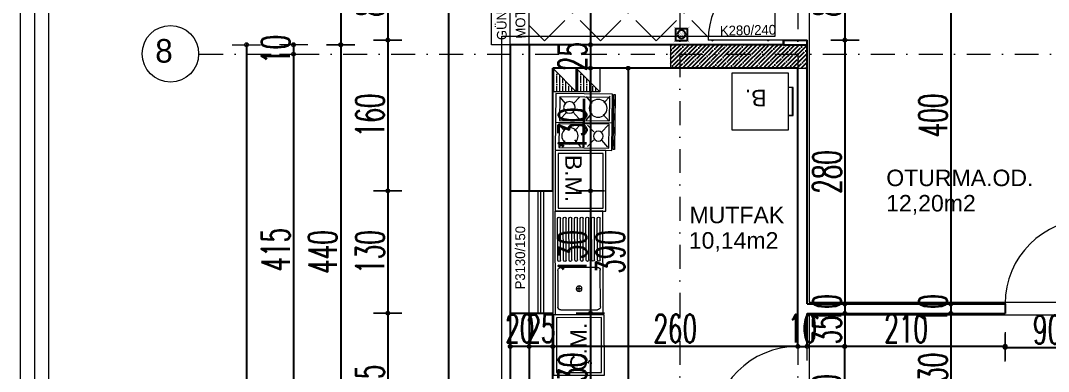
# Model space of a CAD drawing. Header units: millimetres. Extents: x -16104 to 67872, y -88009 to 12107.
# Drawn here: x 28315 to 29406, y -5982 to -5609 of the extents above; entities that cross this region are included whole.
import ezdxf

# ---------------------------------------------------------------- set-up
doc = ezdxf.new("R2010")
doc.units = ezdxf.units.MM
doc.linetypes.add('ACAD_ISO07W100', pattern=[3, 0, -3])
doc.linetypes.add('DASHDOTX2', pattern=[50.8, 25.4, -12.7, 0, -12.7])
doc.layers.get('0').update_dxf_attribs({"color": 241})
for name, color, linetype, lineweight in [('AKS', 1, 'ACAD_ISO07W100', 5), ('akslar', 144, 'Continuous', 20), ('baca', 46, 'Continuous', 5), ('balkon', 6, 'Continuous', 5), ('c05', 32, 'Continuous', 13), ('duvar', 123, 'Continuous', 25), ('emsal&kolon', 1, 'Continuous', 5), ('kapı', 3, 'Continuous', 5), ('OLCU', 54, 'Continuous', 13), ('pencere', 5, 'Continuous', 5), ('POZ', 36, 'Continuous', 18), ('SıVA', 40, 'Continuous', 9), ('tefriş', 30, 'Continuous', 5), ('ÖLÇÜ', 252, 'Continuous', 20)]:
    doc.layers.add(name, color=color, linetype=linetype, lineweight=lineweight)
doc.styles.add('DIM', font='Txttw.shx', dxfattribs={"width": 0.6})
doc.styles.add('M2', font='stylu.ttf', dxfattribs={"height": 10})
doc.dimstyles.new('50', dxfattribs={"dimscale": 0, "dimtxt": 30, "dimasz": 1, "dimexe": 0, "dimexo": 2, "dimgap": 4, "dimtad": 1, "dimdec": 0, "dimzin": 0, "dimdsep": 46, "dimtxsty": 'DIM', "dimblk1": 'DOT', "dimblk2": 'DOT', "dimsah": 1, "dimcen": 1.5, "dimdle": 3, "dimse1": 1, "dimse2": 1, "dimclrd": 256, "dimclre": 9, "dimclrt": 256, "dimadec": 0, "dimazin": 0, "dimtfac": 0.24, "dimtdec": 0, "dimtix": 1, "dimtmove": 2, "dimatfit": 3, "dimldrblk": 'DOT', "dimfxl": 0, "dimtolj": 1, "dimtzin": 15, "dimarcsym": 0})

# ---------------------------------------------------------------- blocks, each defined once
blk = doc.blocks.new('DOT')
for p, q in [((0, 15), (0, -15)), ((-2, 0), (0, 0)), ((2, 0), (0, 0))]:
    blk.add_line(p, q)
blk.add_circle((0, 0), 2)
blk = doc.blocks.new('*D7983')
at = {"layer": 'Defpoints', "color": 0, "transparency": 16777216}
for p in [(28919.9, -5484.6), (28919.9, -5634.6), (28919.9, -5634.6)]:
    blk.add_point(p, dxfattribs=at)
at = {"layer": 'OLCU', "lineweight": -2, "transparency": 16777216}
blk.add_line((28919.9, -5485.6), (28919.9, -5633.6), dxfattribs=at)
for p, rotation in [((28919.9, -5484.6), 90), ((28919.9, -5634.6), 270)]:
    blk.add_blockref('DOT', p, dxfattribs=dict(at, rotation=rotation))
at = {"layer": 'OLCU', "transparency": 16777216, "insert": (28900.9, -5559.6), "char_height": 30, "attachment_point": 5, "rotation": 90, "style": 'DIM'}
blk.add_mtext('\\A1;150', dxfattribs=at)
blk = doc.blocks.new('*D7984')
at = {"layer": 'Defpoints', "color": 0, "transparency": 16777216}
for p in [(28919.9, -5634.6), (28919.9, -5659.6), (28919.9, -5659.6)]:
    blk.add_point(p, dxfattribs=at)
at = {"layer": 'OLCU', "lineweight": -2, "transparency": 16777216}
for p, q in [((28919.9, -5633.6), (28919.9, -5632.6)), ((28919.9, -5634.6), (28919.9, -5659.6)), ((28919.9, -5660.6), (28919.9, -5661.6))]:
    blk.add_line(p, q, dxfattribs=at)
for p, rotation in [((28919.9, -5634.6), 270), ((28919.9, -5659.6), 90)]:
    blk.add_blockref('DOT', p, dxfattribs=dict(at, rotation=rotation))
at = {"layer": 'OLCU', "transparency": 16777216, "insert": (28900.9, -5647.1), "char_height": 30, "attachment_point": 5, "rotation": 90, "style": 'DIM'}
blk.add_mtext('\\A1;25', dxfattribs=at)
blk = doc.blocks.new('*D7985')
at = {"layer": 'Defpoints', "color": 0, "transparency": 16777216}
for p in [(28879.9, -5659.6), (28879.9, -5789.7), (28919.9, -5789.7)]:
    blk.add_point(p, dxfattribs=at)
at = {"layer": 'OLCU', "lineweight": -2, "transparency": 16777216}
blk.add_line((28919.9, -5660.6), (28919.9, -5788.7), dxfattribs=at)
for p, rotation in [((28919.9, -5659.6), 90), ((28919.9, -5789.7), 270)]:
    blk.add_blockref('DOT', p, dxfattribs=dict(at, rotation=rotation))
at = {"layer": 'OLCU', "transparency": 16777216, "insert": (28900.9, -5724.6), "char_height": 30, "attachment_point": 5, "rotation": 90, "style": 'DIM'}
blk.add_mtext('\\A1;130', dxfattribs=at)
blk = doc.blocks.new('*D7986')
at = {"layer": 'Defpoints', "color": 0, "transparency": 16777216}
for p in [(28879.9, -5789.7), (28879.9, -5919.7), (28919.9, -5919.7)]:
    blk.add_point(p, dxfattribs=at)
at = {"layer": 'OLCU', "lineweight": -2, "transparency": 16777216}
blk.add_line((28919.9, -5790.7), (28919.9, -5918.7), dxfattribs=at)
for p, rotation in [((28919.9, -5789.7), 90), ((28919.9, -5919.7), 270)]:
    blk.add_blockref('DOT', p, dxfattribs=dict(at, rotation=rotation))
at = {"layer": 'OLCU', "transparency": 16777216, "insert": (28900.9, -5854.7), "char_height": 30, "attachment_point": 5, "rotation": 90, "style": 'DIM'}
blk.add_mtext('\\A1;130', dxfattribs=at)
blk = doc.blocks.new('*D7672')
at = {"layer": 'Defpoints', "color": 0, "transparency": 16777216}
for p in [(28879.9, -5919.7), (28879.9, -6049.9), (28919.9, -6049.9)]:
    blk.add_point(p, dxfattribs=at)
at = {"layer": 'OLCU', "lineweight": -2, "transparency": 16777216}
blk.add_line((28919.9, -5920.7), (28919.9, -6048.9), dxfattribs=at)
for p, rotation in [((28919.9, -5919.7), 90), ((28919.9, -6049.9), 270)]:
    blk.add_blockref('DOT', p, dxfattribs=dict(at, rotation=rotation))
at = {"layer": 'OLCU', "transparency": 16777216, "insert": (28900.9, -5984.8), "char_height": 30, "attachment_point": 5, "rotation": 90, "style": 'DIM'}
blk.add_mtext('\\A1;130', dxfattribs=at)
blk = doc.blocks.new('*D7675')
at = {"layer": 'Defpoints', "color": 0, "transparency": 16777216}
for p in [(28929.9, -5659.6), (28934.9, -6049.9), (28959.9, -6049.9)]:
    blk.add_point(p, dxfattribs=at)
at = {"layer": 'OLCU', "lineweight": -2, "transparency": 16777216}
blk.add_line((28959.9, -5660.6), (28959.9, -6048.9), dxfattribs=at)
for p, rotation in [((28959.9, -5659.6), 90), ((28959.9, -6049.9), 270)]:
    blk.add_blockref('DOT', p, dxfattribs=dict(at, rotation=rotation))
at = {"layer": 'OLCU', "transparency": 16777216, "insert": (28940.9, -5854.7), "char_height": 30, "attachment_point": 5, "rotation": 90, "style": 'DIM'}
blk.add_mtext('\\A1;390', dxfattribs=at)
blk = doc.blocks.new('*D7682')
at = {"layer": 'Defpoints', "color": 0, "transparency": 16777216}
for p in [(29133.2, -5549.6), (29133.2, -5629.6), (29189.9, -5629.6)]:
    blk.add_point(p, dxfattribs=at)
at = {"layer": 'OLCU', "lineweight": -2, "transparency": 16777216}
blk.add_line((29189.9, -5550.6), (29189.9, -5628.6), dxfattribs=at)
for p, rotation in [((29189.9, -5549.6), 90), ((29189.9, -5629.6), 270)]:
    blk.add_blockref('DOT', p, dxfattribs=dict(at, rotation=rotation))
at = {"layer": 'OLCU', "transparency": 16777216, "insert": (29170.9, -5589.6), "char_height": 30, "attachment_point": 5, "rotation": 90, "style": 'DIM'}
blk.add_mtext('\\A1;80', dxfattribs=at)
blk = doc.blocks.new('*D7992')
at = {"layer": 'Defpoints', "color": 0, "transparency": 16777216}
for p in [(29149.9, -5629.6), (29149.9, -5909.9), (29189.9, -5909.9)]:
    blk.add_point(p, dxfattribs=at)
at = {"layer": 'OLCU', "lineweight": -2, "transparency": 16777216}
blk.add_line((29189.9, -5630.6), (29189.9, -5908.9), dxfattribs=at)
for p, rotation in [((29189.9, -5629.6), 90), ((29189.9, -5909.9), 270)]:
    blk.add_blockref('DOT', p, dxfattribs=dict(at, rotation=rotation))
at = {"layer": 'OLCU', "transparency": 16777216, "insert": (29170.9, -5769.7), "char_height": 30, "attachment_point": 5, "rotation": 90, "style": 'DIM'}
blk.add_mtext('\\A1;280', dxfattribs=at)
blk = doc.blocks.new('*D7683')
at = {"layer": 'Defpoints', "color": 0, "transparency": 16777216}
for p in [(29189.9, -5909.9), (29189.9, -5919.9), (29189.9, -5919.9)]:
    blk.add_point(p, dxfattribs=at)
at = {"layer": 'OLCU', "lineweight": -2, "transparency": 16777216}
for p, q in [((29189.9, -5908.9), (29189.9, -5907.9)), ((29189.9, -5909.9), (29189.9, -5919.9)), ((29189.9, -5920.9), (29189.9, -5921.9))]:
    blk.add_line(p, q, dxfattribs=at)
for p, rotation in [((29189.9, -5909.9), 270), ((29189.9, -5919.9), 90)]:
    blk.add_blockref('DOT', p, dxfattribs=dict(at, rotation=rotation))
at = {"layer": 'OLCU', "transparency": 16777216, "insert": (29170.9, -5914.9), "char_height": 30, "attachment_point": 5, "rotation": 90, "style": 'DIM'}
blk.add_mtext('\\A1;10', dxfattribs=at)
blk = doc.blocks.new('*D7993')
at = {"layer": 'Defpoints', "color": 0, "transparency": 16777216}
for p in [(29149.9, -5919.9), (29149.9, -5954.9), (29189.9, -5954.9)]:
    blk.add_point(p, dxfattribs=at)
at = {"layer": 'OLCU', "lineweight": -2, "transparency": 16777216}
for p, q in [((29189.9, -5918.9), (29189.9, -5917.9)), ((29189.9, -5919.9), (29189.9, -5954.9)), ((29189.9, -5955.9), (29189.9, -5956.9))]:
    blk.add_line(p, q, dxfattribs=at)
for p, rotation in [((29189.9, -5919.9), 270), ((29189.9, -5954.9), 90)]:
    blk.add_blockref('DOT', p, dxfattribs=dict(at, rotation=rotation))
at = {"layer": 'OLCU', "transparency": 16777216, "insert": (29170.9, -5937.4), "char_height": 30, "attachment_point": 5, "rotation": 90, "style": 'DIM'}
blk.add_mtext('\\A1;35', dxfattribs=at)
blk = doc.blocks.new('*D7684')
at = {"layer": 'Defpoints', "color": 0, "transparency": 16777216}
for p in [(29149.9, -5954.9), (29149.9, -6044.9), (29189.6, -6044.9)]:
    blk.add_point(p, dxfattribs=at)
at = {"layer": 'OLCU', "lineweight": -2, "transparency": 16777216}
blk.add_line((29189.6, -5955.9), (29189.6, -6043.9), dxfattribs=at)
for p, rotation in [((29189.6, -5954.9), 90), ((29189.6, -6044.9), 270)]:
    blk.add_blockref('DOT', p, dxfattribs=dict(at, rotation=rotation))
at = {"layer": 'OLCU', "transparency": 16777216, "insert": (29170.6, -5999.9), "char_height": 30, "attachment_point": 5, "rotation": 90, "style": 'DIM'}
blk.add_mtext('\\A1;90', dxfattribs=at)
blk = doc.blocks.new('*D7994')
at = {"layer": 'Defpoints', "color": 0, "transparency": 16777216}
for p in [(29302.4, -5509.6), (29302.4, -5909.9), (29302.4, -5909.9)]:
    blk.add_point(p, dxfattribs=at)
at = {"layer": 'OLCU', "lineweight": -2, "transparency": 16777216}
blk.add_line((29302.4, -5510.6), (29302.4, -5908.9), dxfattribs=at)
for p, rotation in [((29302.4, -5509.6), 90), ((29302.4, -5909.9), 270)]:
    blk.add_blockref('DOT', p, dxfattribs=dict(at, rotation=rotation))
at = {"layer": 'OLCU', "transparency": 16777216, "insert": (29283.4, -5709.7), "char_height": 30, "attachment_point": 5, "rotation": 90, "style": 'DIM'}
blk.add_mtext('\\A1;400', dxfattribs=at)
blk = doc.blocks.new('*D7689')
at = {"layer": 'Defpoints', "color": 0, "transparency": 16777216}
for p in [(29302.4, -5909.9), (29302.4, -5919.9), (29302.4, -5919.9)]:
    blk.add_point(p, dxfattribs=at)
at = {"layer": 'OLCU', "lineweight": -2, "transparency": 16777216}
for p, q in [((29302.4, -5908.9), (29302.4, -5907.9)), ((29302.4, -5909.9), (29302.4, -5919.9)), ((29302.4, -5920.9), (29302.4, -5921.9))]:
    blk.add_line(p, q, dxfattribs=at)
for p, rotation in [((29302.4, -5909.9), 270), ((29302.4, -5919.9), 90)]:
    blk.add_blockref('DOT', p, dxfattribs=dict(at, rotation=rotation))
at = {"layer": 'OLCU', "transparency": 16777216, "insert": (29283.4, -5914.9), "char_height": 30, "attachment_point": 5, "rotation": 90, "style": 'DIM'}
blk.add_mtext('\\A1;10', dxfattribs=at)
blk = doc.blocks.new('*D7690')
at = {"layer": 'Defpoints', "color": 0, "transparency": 16777216}
for p in [(29302.4, -5919.9), (29302.4, -6049.9), (29302.4, -6049.9)]:
    blk.add_point(p, dxfattribs=at)
at = {"layer": 'OLCU', "lineweight": -2, "transparency": 16777216}
blk.add_line((29302.4, -5920.9), (29302.4, -6048.9), dxfattribs=at)
for p, rotation in [((29302.4, -5919.9), 90), ((29302.4, -6049.9), 270)]:
    blk.add_blockref('DOT', p, dxfattribs=dict(at, rotation=rotation))
at = {"layer": 'OLCU', "transparency": 16777216, "insert": (29283.4, -5984.9), "char_height": 30, "attachment_point": 5, "rotation": 90, "style": 'DIM'}
blk.add_mtext('\\A1;130', dxfattribs=at)
blk = doc.blocks.new('*D7728')
at = {"layer": 'Defpoints', "color": 0, "transparency": 16777216}
for p in [(29139.9, -5954.9), (29149.9, -5954.9), (29149.9, -5954.9)]:
    blk.add_point(p, dxfattribs=at)
at = {"layer": 'OLCU', "lineweight": -2, "transparency": 16777216}
for p, q in [((29138.9, -5954.9), (29137.9, -5954.9)), ((29139.9, -5954.9), (29149.9, -5954.9)), ((29150.9, -5954.9), (29151.9, -5954.9))]:
    blk.add_line(p, q, dxfattribs=at)
blk.add_blockref('DOT', (29139.9, -5954.9), dxfattribs=at)
at = {"layer": 'OLCU', "lineweight": -2, "transparency": 16777216, "rotation": 180}
blk.add_blockref('DOT', (29149.9, -5954.9), dxfattribs=at)
at = {"layer": 'OLCU', "transparency": 16777216, "insert": (29144.9, -5935.9), "char_height": 30, "attachment_point": 5, "style": 'DIM'}
blk.add_mtext('\\A1;10', dxfattribs=at)
blk = doc.blocks.new('*D7729')
at = {"layer": 'Defpoints', "color": 0, "transparency": 16777216}
for p in [(28879.9, -5954.9), (28879.9, -5954.9), (29139.9, -5954.9)]:
    blk.add_point(p, dxfattribs=at)
at = {"layer": 'OLCU', "lineweight": -2, "transparency": 16777216}
blk.add_line((29138.9, -5954.9), (28880.9, -5954.9), dxfattribs=at)
at = {"layer": 'OLCU', "lineweight": -2, "transparency": 16777216, "rotation": 180}
blk.add_blockref('DOT', (28879.9, -5954.9), dxfattribs=at)
at = {"layer": 'OLCU', "lineweight": -2, "transparency": 16777216}
blk.add_blockref('DOT', (29139.9, -5954.9), dxfattribs=at)
at = {"layer": 'OLCU', "transparency": 16777216, "insert": (29009.9, -5935.9), "char_height": 30, "attachment_point": 5, "style": 'DIM'}
blk.add_mtext('\\A1;260', dxfattribs=at)
blk = doc.blocks.new('*D7730')
at = {"layer": 'Defpoints', "color": 0, "transparency": 16777216}
for p in [(28854.9, -5954.9), (28854.9, -5954.9), (28879.9, -5954.9)]:
    blk.add_point(p, dxfattribs=at)
at = {"layer": 'OLCU', "lineweight": -2, "transparency": 16777216}
for p, q in [((28853.9, -5954.9), (28852.9, -5954.9)), ((28879.9, -5954.9), (28854.9, -5954.9)), ((28880.9, -5954.9), (28881.9, -5954.9))]:
    blk.add_line(p, q, dxfattribs=at)
blk.add_blockref('DOT', (28854.9, -5954.9), dxfattribs=at)
at = {"layer": 'OLCU', "lineweight": -2, "transparency": 16777216, "rotation": 180}
blk.add_blockref('DOT', (28879.9, -5954.9), dxfattribs=at)
at = {"layer": 'OLCU', "transparency": 16777216, "insert": (28867.4, -5935.9), "char_height": 30, "attachment_point": 5, "style": 'DIM'}
blk.add_mtext('\\A1;25', dxfattribs=at)
blk = doc.blocks.new('*D7731')
at = {"layer": 'Defpoints', "color": 0, "transparency": 16777216}
for p in [(28834.9, -5954.9), (28834.9, -5954.9), (28854.9, -5954.9)]:
    blk.add_point(p, dxfattribs=at)
at = {"layer": 'OLCU', "lineweight": -2, "transparency": 16777216}
for p, q in [((28833.9, -5954.9), (28832.9, -5954.9)), ((28854.9, -5954.9), (28834.9, -5954.9)), ((28855.9, -5954.9), (28856.9, -5954.9))]:
    blk.add_line(p, q, dxfattribs=at)
blk.add_blockref('DOT', (28834.9, -5954.9), dxfattribs=at)
at = {"layer": 'OLCU', "lineweight": -2, "transparency": 16777216, "rotation": 180}
blk.add_blockref('DOT', (28854.9, -5954.9), dxfattribs=at)
at = {"layer": 'OLCU', "transparency": 16777216, "insert": (28844.9, -5935.9), "char_height": 30, "attachment_point": 5, "style": 'DIM'}
blk.add_mtext('\\A1;20', dxfattribs=at)
blk = doc.blocks.new('*D8027')
at = {"layer": 'Defpoints', "color": 0, "transparency": 16777216}
for p in [(29149.9, -5919.9), (29359.9, -5919.9), (29359.9, -5954.8)]:
    blk.add_point(p, dxfattribs=at)
at = {"layer": 'OLCU', "lineweight": -2, "transparency": 16777216}
blk.add_line((29150.9, -5954.8), (29358.9, -5954.8), dxfattribs=at)
at = {"layer": 'OLCU', "lineweight": -2, "transparency": 16777216, "rotation": 180}
blk.add_blockref('DOT', (29149.9, -5954.8), dxfattribs=at)
at = {"layer": 'OLCU', "lineweight": -2, "transparency": 16777216}
blk.add_blockref('DOT', (29359.9, -5954.8), dxfattribs=at)
at = {"layer": 'OLCU', "transparency": 16777216, "insert": (29254.9, -5935.8), "char_height": 30, "attachment_point": 5, "style": 'DIM'}
blk.add_mtext('\\A1;210', dxfattribs=at)
blk = doc.blocks.new('*D8028')
at = {"layer": 'Defpoints', "color": 0, "transparency": 16777216}
for p in [(29359.9, -5919.9), (29449.9, -5919.9), (29449.9, -5956.1)]:
    blk.add_point(p, dxfattribs=at)
at = {"layer": 'OLCU', "lineweight": -2, "transparency": 16777216}
blk.add_line((29360.9, -5956.1), (29448.9, -5956.1), dxfattribs=at)
at = {"layer": 'OLCU', "lineweight": -2, "transparency": 16777216, "rotation": 180}
blk.add_blockref('DOT', (29359.9, -5956.1), dxfattribs=at)
at = {"layer": 'OLCU', "lineweight": -2, "transparency": 16777216}
blk.add_blockref('DOT', (29449.9, -5956.1), dxfattribs=at)
at = {"layer": 'OLCU', "transparency": 16777216, "insert": (29404.9, -5937.1), "char_height": 30, "attachment_point": 5, "style": 'DIM'}
blk.add_mtext('\\A1;90', dxfattribs=at)
blk = doc.blocks.new('*D7825')
at = {"layer": 'Defpoints', "color": 0, "transparency": 16777216}
for p in [(29004.9, -5269.6), (29014.9, -6281.8), (29014.9, -6316.8)]:
    blk.add_point(p, dxfattribs=at)
at = {"layer": 'OLCU', "lineweight": -2, "transparency": 16777216}
for p, q in [((29003.9, -6281.8), (29002.9, -6281.8)), ((29004.9, -6281.8), (29014.9, -6281.8)), ((29015.9, -6281.8), (29016.9, -6281.8))]:
    blk.add_line(p, q, dxfattribs=at)
blk.add_blockref('DOT', (29004.9, -6281.8), dxfattribs=at)
at = {"layer": 'OLCU', "lineweight": -2, "transparency": 16777216, "rotation": 180}
blk.add_blockref('DOT', (29014.9, -6281.8), dxfattribs=at)
at = {"layer": 'OLCU', "transparency": 16777216, "insert": (29009.9, -6262.8), "char_height": 30, "attachment_point": 5, "style": 'DIM'}
blk.add_mtext('\\A1;10', dxfattribs=at)
blk = doc.blocks.new('*D7827')
at = {"layer": 'Defpoints', "color": 0, "transparency": 16777216}
for p in [(29139.9, -5234.6), (29644.9, -5234.6), (29644.9, -6281.8)]:
    blk.add_point(p, dxfattribs=at)
at = {"layer": 'OLCU', "lineweight": -2, "transparency": 16777216}
blk.add_line((29140.9, -5234.6), (29643.9, -5234.6), dxfattribs=at)
at = {"layer": 'OLCU', "lineweight": -2, "transparency": 16777216, "rotation": 180}
blk.add_blockref('DOT', (29139.9, -5234.6), dxfattribs=at)
at = {"layer": 'OLCU', "lineweight": -2, "transparency": 16777216}
blk.add_blockref('DOT', (29644.9, -5234.6), dxfattribs=at)
at = {"layer": 'OLCU', "transparency": 16777216, "insert": (29392.4, -5215.6), "char_height": 30, "attachment_point": 5, "style": 'DIM'}
blk.add_mtext('\\A1;505', dxfattribs=at)
blk = doc.blocks.new('*D7835')
at = {"layer": 'Defpoints', "color": 0, "transparency": 16777216}
for p in [(28754.9, -5789.7), (28704.9, -5919.7), (28754.9, -5919.7)]:
    blk.add_point(p, dxfattribs=at)
at = {"layer": 'OLCU', "lineweight": -2, "transparency": 16777216}
blk.add_line((28704.9, -5790.7), (28704.9, -5918.7), dxfattribs=at)
for p, rotation in [((28704.9, -5789.7), 90), ((28704.9, -5919.7), 270)]:
    blk.add_blockref('DOT', p, dxfattribs=dict(at, rotation=rotation))
at = {"layer": 'OLCU', "transparency": 16777216, "insert": (28685.9, -5854.7), "char_height": 30, "attachment_point": 5, "rotation": 90, "style": 'DIM'}
blk.add_mtext('\\A1;130', dxfattribs=at)
blk = doc.blocks.new('*D7836')
at = {"layer": 'Defpoints', "color": 0, "transparency": 16777216}
for p in [(28754.9, -5919.7), (28704.9, -6074.9), (28754.9, -6074.9)]:
    blk.add_point(p, dxfattribs=at)
at = {"layer": 'OLCU', "lineweight": -2, "transparency": 16777216}
blk.add_line((28704.9, -5920.7), (28704.9, -6073.9), dxfattribs=at)
for p, rotation in [((28704.9, -5919.7), 90), ((28704.9, -6074.9), 270)]:
    blk.add_blockref('DOT', p, dxfattribs=dict(at, rotation=rotation))
at = {"layer": 'OLCU', "transparency": 16777216, "insert": (28685.9, -5997.3), "char_height": 30, "attachment_point": 5, "rotation": 90, "style": 'DIM'}
blk.add_mtext('\\A1;155', dxfattribs=at)
blk = doc.blocks.new('*D7845')
at = {"layer": 'Defpoints', "color": 0, "transparency": 16777216}
for p in [(28589.9, -5634.6), (28554.9, -7444.1), (28589.9, -7444.1)]:
    blk.add_point(p, dxfattribs=at)
at = {"layer": 'OLCU', "lineweight": -2, "transparency": 16777216}
blk.add_line((28554.9, -5635.6), (28554.9, -7443.1), dxfattribs=at)
for p, rotation in [((28554.9, -5634.6), 90), ((28554.9, -7444.1), 270)]:
    blk.add_blockref('DOT', p, dxfattribs=dict(at, rotation=rotation))
at = {"layer": 'OLCU', "transparency": 16777216, "insert": (28535.9, -6539.3), "char_height": 30, "attachment_point": 5, "rotation": 90, "style": 'DIM'}
blk.add_mtext('\\A1;1810', dxfattribs=at)
blk = doc.blocks.new('*D7871')
at = {"layer": 'Defpoints', "color": 0, "transparency": 16777216}
for p in [(28754.9, -5549.6), (28704.9, -5629.6), (28754.9, -5629.6)]:
    blk.add_point(p, dxfattribs=at)
at = {"layer": 'OLCU', "lineweight": -2, "transparency": 16777216}
blk.add_line((28704.9, -5550.6), (28704.9, -5628.6), dxfattribs=at)
for p, rotation in [((28704.9, -5549.6), 90), ((28704.9, -5629.6), 270)]:
    blk.add_blockref('DOT', p, dxfattribs=dict(at, rotation=rotation))
at = {"layer": 'OLCU', "transparency": 16777216, "insert": (28685.9, -5589.6), "char_height": 30, "attachment_point": 5, "rotation": 90, "style": 'DIM'}
blk.add_mtext('\\A1;80', dxfattribs=at)
blk = doc.blocks.new('*D7872')
at = {"layer": 'Defpoints', "color": 0, "transparency": 16777216}
for p in [(28754.9, -5629.6), (28704.9, -5789.7), (28754.9, -5789.7)]:
    blk.add_point(p, dxfattribs=at)
at = {"layer": 'OLCU', "lineweight": -2, "transparency": 16777216}
blk.add_line((28704.9, -5630.6), (28704.9, -5788.7), dxfattribs=at)
for p, rotation in [((28704.9, -5629.6), 90), ((28704.9, -5789.7), 270)]:
    blk.add_blockref('DOT', p, dxfattribs=dict(at, rotation=rotation))
at = {"layer": 'OLCU', "transparency": 16777216, "insert": (28685.9, -5709.6), "char_height": 30, "attachment_point": 5, "rotation": 90, "style": 'DIM'}
blk.add_mtext('\\A1;160', dxfattribs=at)
blk = doc.blocks.new('*D7879')
at = {"layer": 'Defpoints', "color": 0, "transparency": 16777216}
for p in [(28754.9, -5634.6), (28654.9, -6074.9), (28754.9, -6074.9)]:
    blk.add_point(p, dxfattribs=at)
at = {"layer": 'OLCU', "lineweight": -2, "transparency": 16777216}
blk.add_line((28654.9, -5635.6), (28654.9, -6073.9), dxfattribs=at)
for p, rotation in [((28654.9, -5634.6), 90), ((28654.9, -6074.9), 270)]:
    blk.add_blockref('DOT', p, dxfattribs=dict(at, rotation=rotation))
at = {"layer": 'OLCU', "transparency": 16777216, "insert": (28635.9, -5854.7), "char_height": 30, "attachment_point": 5, "rotation": 90, "style": 'DIM'}
blk.add_mtext('\\A1;440', dxfattribs=at)
blk = doc.blocks.new('*D7880')
at = {"layer": 'Defpoints', "color": 0, "transparency": 16777216}
for p in [(28754.9, -5484.6), (28654.9, -5634.6), (28754.9, -5634.6)]:
    blk.add_point(p, dxfattribs=at)
at = {"layer": 'OLCU', "lineweight": -2, "transparency": 16777216}
blk.add_line((28654.9, -5485.6), (28654.9, -5633.6), dxfattribs=at)
for p, rotation in [((28654.9, -5484.6), 90), ((28654.9, -5634.6), 270)]:
    blk.add_blockref('DOT', p, dxfattribs=dict(at, rotation=rotation))
at = {"layer": 'OLCU', "transparency": 16777216, "insert": (28635.9, -5559.6), "char_height": 30, "attachment_point": 5, "rotation": 90, "style": 'DIM'}
blk.add_mtext('\\A1;150', dxfattribs=at)
blk = doc.blocks.new('ocak')
at = {"layer": 'tefriş', "linetype": 'Continuous'}
for p, q in [((16296.7, -4660.2), (16356.7, -4660.2)), ((16296.7, -4720.2), (16296.7, -4660.2)), ((16300.3, -4664.4), (16325.2, -4664.4)), ((16300.3, -4717.4), (16300.3, -4664.4)), ((16307.5, -4670.9), (16300.3, -4664.4)), ((16316.6, -4671.6), (16323.8, -4665.1)), ((16325.2, -4664.4), (16325.2, -4717.4)), ((16327.1, -4660.2), (16327.1, -4720.2)), ((16336, -4669.4), (16328.8, -4663)), ((16328.8, -4664), (16354.1, -4664)), ((16328.8, -4717), (16328.8, -4664)), ((16346.9, -4670.5), (16354.1, -4664)), ((16354.1, -4664), (16354.1, -4717)), ((16356.7, -4660.2), (16356.7, -4720.2)), ((16323, -4685), (16315.8, -4678.5)), ((16300, -4685.7), (16307.2, -4679.2)), ((16302.1, -4689.3), (16353.4, -4689.3)), ((16328.8, -4687.1), (16336, -4680.6)), ((16353, -4687.5), (16345.8, -4681)), ((16306.8, -4699), (16299.6, -4692.6)), ((16302.1, -4690.7), (16353.4, -4690.7)), ((16317.3, -4698.7), (16324.5, -4692.2)), ((16337.1, -4700.9), (16329.9, -4694.3)), ((16345.4, -4700.9), (16352.7, -4694.3)), ((16298.9, -4717.8), (16306.1, -4711.3)), ((16325.6, -4717.1), (16318.4, -4710.6)), ((16329.6, -4716), (16336.8, -4709.5)), ((16353, -4716), (16345.8, -4709.5)), ((16356.7, -4720.2), (16296.7, -4720.2)), ((16297, -4721.7), (16297, -4723.2)), ((16355.5, -4721.7), (16297, -4721.7)), ((16325.2, -4717.4), (16300.3, -4717.4)), ((16308.9, -4720.3), (16302.8, -4720.3)), ((16302.8, -4720.3), (16302.8, -4722.5)), ((16302.8, -4722.5), (16308.9, -4722.5)), ((16308.9, -4722.5), (16308.9, -4720.3)), ((16317.6, -4720.3), (16317.6, -4722.5)), ((16323.8, -4720.3), (16317.6, -4720.3)), ((16317.6, -4722.5), (16323.8, -4722.5)), ((16323.8, -4722.5), (16323.8, -4720.3)), ((16354.1, -4717), (16328.8, -4717)), ((16338.2, -4720.6), (16332.1, -4720.6)), ((16332.1, -4720.6), (16332.1, -4722.8)), ((16338.2, -4722.8), (16338.2, -4720.6)), ((16345.4, -4720.3), (16345.4, -4722.5)), ((16351.5, -4720.3), (16345.4, -4720.3)), ((16345.4, -4722.5), (16351.5, -4722.5)), ((16351.5, -4722.5), (16351.5, -4720.3)), ((16355.5, -4723.2), (16355.5, -4721.7)), ((16297, -4723.2), (16355.5, -4723.2)), ((16332.1, -4722.8), (16338.2, -4722.8))]:
    blk.add_line(p, q, dxfattribs=at).dxf.unprotected_set("ltscale", 0)
for centre, radius in [((16341.6, -4675.7), 8.68), ((16311.3, -4674.8), 6.15), ((16311.9, -4705.3), 9.47), ((16341.5, -4705.7), 5.22)]:
    blk.add_circle(centre, radius, dxfattribs=at).dxf.unprotected_set("ltscale", 0)
blk = doc.blocks.new('öu')
at = {"layer": 'tefriş'}
for points in [[(2091, -468.9), (2091, -404.7), (2037.2, -404.7), (2037.2, -468.9)], [(2088, -465.9), (2088, -407.7), (2040.2, -407.7), (2040.2, -465.9)]]:
    blk.add_lwpolyline(points, close=True, dxfattribs=at)
at = {"layer": 'tefriş', "insert": (2047.9, -459.4), "char_height": 17.5, "width": 1076.841, "attachment_point": 9, "rotation": 270}
blk.add_mtext('{\\fArial|b0|i0|c162|p34;B.M.}', dxfattribs=at)
blk = doc.blocks.new('nb')
at = {"layer": 'tefriş'}
for points in [[(2093.6, -356.3), (2093.6, -292.1), (2039.8, -292.1), (2039.8, -356.3)], [(2090.6, -353.3), (2090.6, -295.1), (2042.8, -295.1), (2042.8, -353.3)]]:
    blk.add_lwpolyline(points, close=True, dxfattribs=at)
at = {"layer": 'tefriş', "insert": (2053, -348), "char_height": 17.5, "width": 1076.841, "attachment_point": 9, "rotation": 270}
blk.add_mtext('{\\fArial|b0|i0|c162|p34;Ç.M.}', dxfattribs=at)
blk = doc.blocks.new('new block')
at = {"layer": 'tefriş'}
for p, q in [((1269.9, 5670.3), (1379.9, 5670.3)), ((1269.9, 5619.3), (1269.9, 5670.3)), ((1274.9, 5625.3), (1274.9, 5664.3)), ((1277.9, 5667.3), (1316.9, 5667.3)), ((1319.9, 5664.3), (1319.9, 5625.3)), ((1327.9, 5667.3), (1371.9, 5667.3)), ((1327.9, 5664.3), (1371.9, 5664.3)), ((1327.9, 5661.3), (1371.9, 5661.3)), ((1379.9, 5670.3), (1379.9, 5619.3)), ((1327.9, 5658.3), (1371.9, 5658.3)), ((1327.9, 5655.3), (1371.9, 5655.3)), ((1327.9, 5652.3), (1371.9, 5652.3)), ((1294.4, 5644.8), (1300.4, 5644.8)), ((1297.4, 5647.8), (1297.4, 5641.8)), ((1327.9, 5649.3), (1371.9, 5649.3)), ((1327.9, 5646.3), (1371.9, 5646.3)), ((1327.9, 5643.3), (1371.9, 5643.3)), ((1327.9, 5640.3), (1371.9, 5640.3)), ((1327.9, 5637.3), (1371.9, 5637.3)), ((1327.9, 5634.3), (1371.9, 5634.3)), ((1327.9, 5631.3), (1371.9, 5631.3)), ((1327.9, 5628.3), (1371.9, 5628.3)), ((1379.9, 5619.3), (1269.9, 5619.3)), ((1316.9, 5622.3), (1277.9, 5622.3)), ((1327.9, 5625.3), (1371.9, 5625.3)), ((1327.9, 5622.3), (1371.9, 5622.3))]:
    blk.add_line(p, q, dxfattribs=at)
blk.add_circle((1297.4, 5644.8), 3, dxfattribs=at)
for centre, radius, start, end in [((1277.9, 5664.3), 3, 90, 180), ((1316.9, 5664.3), 3, 0, 90), ((1327.9, 5665.8), 1.5, 90, 270), ((1327.9, 5659.8), 1.5, 90, 270), ((1371.9, 5665.8), 1.5, 270, 90), ((1371.9, 5659.8), 1.5, 270, 90), ((1327.9, 5653.8), 1.5, 90, 270), ((1371.9, 5653.8), 1.5, 270, 90), ((1327.9, 5647.8), 1.5, 90, 270), ((1327.9, 5641.8), 1.5, 90, 270), ((1371.9, 5647.8), 1.5, 270, 90), ((1371.9, 5641.8), 1.5, 270, 90), ((1327.9, 5635.8), 1.5, 90, 270), ((1327.9, 5629.8), 1.5, 90, 270), ((1371.9, 5635.8), 1.5, 270, 90), ((1371.9, 5629.8), 1.5, 270, 90), ((1277.9, 5625.3), 3, 180, 270), ((1316.9, 5625.3), 3, 270, 0), ((1327.9, 5623.8), 1.5, 90, 270), ((1371.9, 5623.8), 1.5, 270, 90)]:
    blk.add_arc(centre, radius, start, end, dxfattribs=at)
blk = doc.blocks.new('*D7912')
at = {"layer": 'Defpoints', "color": 0, "transparency": 16777216}
for p in [(28654.9, -5634.6), (28604.9, -5644.6), (28654.9, -5644.6)]:
    blk.add_point(p, dxfattribs=at)
at = {"layer": 'OLCU', "lineweight": -2, "transparency": 16777216}
for p, q in [((28604.9, -5633.6), (28604.9, -5632.6)), ((28604.9, -5634.6), (28604.9, -5644.6)), ((28604.9, -5645.6), (28604.9, -5646.6))]:
    blk.add_line(p, q, dxfattribs=at)
for p, rotation in [((28604.9, -5634.6), 270), ((28604.9, -5644.6), 90)]:
    blk.add_blockref('DOT', p, dxfattribs=dict(at, rotation=rotation))
at = {"layer": 'OLCU', "transparency": 16777216, "insert": (28585.9, -5639.6), "char_height": 30, "attachment_point": 5, "rotation": 90, "style": 'DIM'}
blk.add_mtext('\\A1;10', dxfattribs=at)
blk = doc.blocks.new('*D7913')
at = {"layer": 'Defpoints', "color": 0, "transparency": 16777216}
for p in [(28604.9, -5644.6), (28604.9, -6059.9), (28604.9, -6059.9)]:
    blk.add_point(p, dxfattribs=at)
at = {"layer": 'OLCU', "lineweight": -2, "transparency": 16777216}
blk.add_line((28604.9, -5645.6), (28604.9, -6058.9), dxfattribs=at)
for p, rotation in [((28604.9, -5644.6), 90), ((28604.9, -6059.9), 270)]:
    blk.add_blockref('DOT', p, dxfattribs=dict(at, rotation=rotation))
at = {"layer": 'OLCU', "transparency": 16777216, "insert": (28585.9, -5852.2), "char_height": 30, "attachment_point": 5, "rotation": 90, "style": 'DIM'}
blk.add_mtext('\\A1;415', dxfattribs=at)
blk = doc.blocks.new('*D7924')
at = {"layer": 'Defpoints', "color": 0, "transparency": 16777216}
for p in [(28769.6, -5484.6), (28769.6, -5484.6), (28769.6, -7594.1)]:
    blk.add_point(p, dxfattribs=at)
at = {"layer": 'OLCU', "lineweight": -2, "transparency": 16777216}
blk.add_line((28769.6, -7593.1), (28769.6, -5485.6), dxfattribs=at)
for p, rotation in [((28769.6, -5484.6), 90), ((28769.6, -7594.1), 270)]:
    blk.add_blockref('DOT', p, dxfattribs=dict(at, rotation=rotation))
at = {"layer": 'OLCU', "transparency": 16777216, "insert": (28750.6, -6539.3), "char_height": 30, "attachment_point": 5, "rotation": 90, "style": 'DIM'}
blk.add_mtext('\\A1;2110', dxfattribs=at)
blk = doc.blocks.new('A$C412C2498')
at = {"color": 5, "const_width": 0.6}
for points in [[(3.6, 24.3), (0.2, 27)], [(23.8, 24.3), (27.3, 27)], [(3.6, 3), (0.2, 0.2)], [(23.8, 3), (27.3, 0.2)]]:
    blk.add_lwpolyline(points, dxfattribs=at)
at = {"color": 5}
blk.add_lwpolyline([(23.8, 24.3), (3.6, 24.3), (3.6, 3), (23.8, 3)], close=True, dxfattribs=at)
at = {"const_width": 0.1}
for points in [[(6.7, 12.2), (14.6, 20.2)], [(6.8, 14.5), (12.4, 20.1)], [(7.1, 10.4), (16.4, 19.7)], [(7.9, 9.1), (17.8, 19)], [(8.8, 8), (18.9, 18.1)], [(10, 7.1), (19.8, 16.9)], [(11.3, 6.4), (20.4, 15.6)], [(13, 6), (20.8, 13.8)], [(14.8, 6.1), (20.8, 12.1)], [(17.4, 7), (19.8, 9.4)]]:
    blk.add_lwpolyline(points, dxfattribs=at)
blk.add_circle((13.7, 13.1), 7.12)
blk = doc.blocks.new('A$C5E2C1EC0')
at = {"xscale": 0.6105719971092185, "yscale": 0.6105719971092185, "zscale": 0.6105719971092185}
blk.add_blockref('A$C412C2498', (0, 0), dxfattribs=at)

msp = doc.modelspace()

# ---------------------------------------------------------------- hatches: boundary and pattern name
h = msp.add_hatch()
h.set_pattern_fill('ANSI35,_O', color=256)
h.set_pattern_definition([(45, (18012.7763, -17059.605), (-4.490128, 4.490128), []), (45, (18017.2665, -17059.605), (-4.490128, 4.490128), [7.9375, -1.5875, 0, -1.5875])])
h.paths.add_polyline_path([(29139.9, -5634.6), (29124.9, -5634.6), (29014.9, -5634.6), (29014.9, -5644.6), (29139.9, -5644.6)])
h.paths.add_polyline_path([(29014.9, -5634.6), (29004.9, -5634.6), (29004.9, -5644.6), (29014.9, -5644.6)])
h.paths.add_polyline_path([(29014.9, -5644.6), (29004.9, -5644.6), (29004.9, -5659.6), (29014.9, -5659.6)])
h.paths.add_polyline_path([(29139.9, -5644.6), (29014.9, -5644.6), (29014.9, -5659.6), (29139.9, -5659.6)])
h.paths.add_polyline_path([(29149.9, -5644.6), (29139.9, -5644.6), (29139.9, -5659.6), (29149.9, -5659.6)])
h.paths.add_polyline_path([(29149.9, -5634.6), (29139.9, -5634.6), (29139.9, -5644.6), (29149.9, -5644.6)])
at = {"layer": 'ÖLÇÜ'}
h = msp.add_hatch(dxfattribs=at)
h.set_pattern_fill('ANGLE,_O', color=256, scale=6, angle=45)
h.set_pattern_definition([(45, (14409.383, 0), (-29.63485, 29.63485), [30.48, -11.43]), (135, (14409.383, 0), (-29.63485, -29.63485), [30.48, -11.43])])
h.paths.add_polyline_path([(28854.9, -5484.6), (28854.9, -5634.6), (29014.9, -5634.6), (29014.9, -5484.6)])
h.paths.add_polyline_path([(29124.9, -5484.6), (29014.9, -5484.6), (29014.9, -5634.6), (29124.9, -5634.6), (29124.9, -5629.6), (29044.9, -5629.6, -0.414214), (29124.9, -5549.6)])
h.paths.add_polyline_path([(28822.9, -5508.1), (28867, -5508.1), (28867, -5553.1), (28822.9, -5553.1)], flags=9)
h.paths.add_polyline_path([(28959.3, -5508.1), (29020.6, -5508.1), (29020.6, -5553.1), (28959.3, -5553.1)], flags=9)
h.paths.add_polyline_path([(28878.4, -5496.6), (28878.4, -5452.5), (28923.4, -5452.5), (28923.4, -5496.6)], flags=9)
h.paths.add_polyline_path([(28878.4, -5588.5), (28878.4, -5530.6), (28923.4, -5530.6), (28923.4, -5588.5)], flags=24)
h.paths.add_polyline_path([(28878.4, -5669.1), (28878.4, -5625), (28923.4, -5625), (28923.4, -5669.1)], flags=9)
h.paths.add_polyline_path([(28943.7, -5567.3), (29032.4, -5567.3), (29032.4, -5597.1), (28943.7, -5597.1)], flags=9)
h.paths.add_polyline_path([(28940.8, -5540.9), (29044.9, -5540.9), (29044.9, -5567.7), (28940.8, -5567.7)], flags=9)
h.paths.add_polyline_path([(29115.4, -5508.1), (29159.5, -5508.1), (29159.5, -5553.1), (29115.4, -5553.1)], flags=9)
h = msp.add_hatch(dxfattribs=at)
h.set_pattern_fill('ANSI35,_O', color=256, angle=45)
h.set_pattern_definition([(90, (14409.383, 0), (-6.35, 1e-15), []), (90, (14412.558, 3.175), (-6.35, 1e-15), [7.9375, -1.5875, 0, -1.5875])])
h.paths.add_polyline_path([(28879.9, -5659.6), (28879.9, -5684.6), (28904.9, -5684.6)])
h.paths.add_polyline_path([(28904.9, -5659.6), (28904.9, -5684.6), (28929.9, -5684.6)])

# ---------------------------------------------------------------- linework, layer by layer
at = {"layer": 'AKS', "linetype": 'ByBlock'}
msp.add_circle((28474.2, -5644.2), 30, dxfattribs=at)
at = {"layer": 'akslar', "linetype": 'DASHDOTX2'}
for p, q in [((29014.9, -5134.6), (29014.9, -7944.1)), ((29139.9, -5134.6), (29139.9, -7944.1)), ((28504.8, -5644.6), (31554.8, -5644.6))]:
    msp.add_line(p, q, dxfattribs=at)
at = {"layer": 'baca'}
for points in [[(28879.9, -5659.6), (28904.9, -5659.6), (28904.9, -5684.6), (28879.9, -5684.6), (28879.9, -5659.6), (28904.9, -5684.6)], [(28904.9, -5659.6), (28929.9, -5659.6), (28929.9, -5684.6), (28904.9, -5684.6), (28904.9, -5659.6), (28929.9, -5684.6)]]:
    msp.add_lwpolyline(points, dxfattribs=at)
at = {"layer": 'balkon'}
for p, q in [((28814.9, -5634.6), (28814.9, -5444.6)), ((28834.9, -5634.6), (28834.9, -5464.6)), ((28854.9, -5634.6), (28854.9, -5484.6)), ((28834.9, -5634.6), (28814.9, -5634.6))]:
    msp.add_line(p, q, dxfattribs=at)
at = {"layer": 'c05'}
for points in [[(31845.5, -8120), (31845.5, -8330.3), (28315.2, -8330.3), (28315.2, -4952.5), (31845.5, -4952.5), (31845.5, -6808.6)], [(31830.5, -8120), (31830.5, -8315.3), (28330.2, -8315.3), (28330.2, -4967.5), (31830.5, -4967.5), (31830.5, -6808.6)], [(31815.5, -8120), (31815.5, -8300.3), (28345.2, -8300.3), (28345.2, -4982.5), (31815.5, -4982.5), (31815.5, -6808.6)]]:
    msp.add_lwpolyline(points, dxfattribs=at)
at = {"layer": 'duvar'}
for p, q in [((28834.9, -5634.6), (28834.9, -5789.7)), ((28854.9, -5634.6), (28834.9, -5634.6)), ((29124.9, -5634.6), (28854.9, -5634.6)), ((28854.9, -5634.6), (28854.9, -5789.7)), ((29124.9, -5634.6), (29124.9, -5629.6)), ((29124.9, -5629.6), (29124.9, -5634.6)), ((29124.9, -5629.6), (29149.9, -5629.6)), ((29124.9, -5634.6), (29124.9, -5634.6)), ((29124.9, -5634.6), (29149.9, -5634.6)), ((29149.9, -5909.9), (29149.9, -5629.6)), ((29149.9, -5909.9), (29149.9, -5629.6)), ((29139.9, -5659.6), (28879.9, -5659.6)), ((28879.9, -5789.7), (28879.9, -5659.6)), ((29139.9, -5954.9), (29139.9, -5659.6)), ((28834.9, -5789.7), (28879.9, -5789.7)), ((28834.9, -5789.7), (28834.9, -5919.7)), ((29149.9, -5909.9), (29359.9, -5909.9)), ((29359.9, -5909.9), (29359.9, -5919.9)), ((28834.9, -5919.7), (28834.9, -6074.9)), ((28834.9, -5919.7), (28879.9, -5919.7)), ((28854.9, -5919.7), (28854.9, -6074.9)), ((28879.9, -6049.9), (28879.9, -5919.7)), ((29149.9, -5919.9), (29359.9, -5919.9)), ((29149.9, -5929.9), (29149.9, -5919.9)), ((29149.9, -5954.9), (29149.9, -5919.9)), ((29149.9, -5929.9), (29149.9, -5919.9)), ((29139.9, -5954.9), (29149.9, -5954.9))]:
    msp.add_line(p, q, dxfattribs=at)
at = {"layer": 'emsal&kolon'}
msp.add_lwpolyline([(29004.9, -5634.6), (29004.9, -5659.6), (29149.9, -5659.6), (29149.9, -5634.6), (29004.9, -5634.6)], dxfattribs=at)
at = {"layer": 'kapı'}
msp.add_line((29124.9, -5629.6), (29044.9, -5629.6), dxfattribs=at)
for centre, radius in [((29124.9, -5629.6), 80), ((29449.9, -5909.9), 90), ((29139.9, -6044.9), 90)]:
    msp.add_arc(centre, radius, 90, 180, dxfattribs=at)
at = {"layer": 'pencere'}
for p, q in [((28854.9, -5919.7), (28854.9, -5789.7)), ((28864.4, -5919.7), (28864.4, -5789.7)), ((28867.4, -5919.7), (28867.4, -5789.7)), ((28870.4, -5919.7), (28870.4, -5789.7)), ((28879.9, -5789.7), (28879.9, -5919.7))]:
    msp.add_line(p, q, dxfattribs=at)
at = {"layer": 'SıVA'}
for points in [[(30594.9, -6842.6), (30594.9, -7357.1), (30459.9, -7357.1), (30459.9, -7617.1), (29677.9, -7617.1), (29677.9, -7447.1), (29457.9, -7447.1), (29457.9, -6592.6), (28995.9, -6592.6), (28995.9, -6077.9), (28825.9, -6077.9), (28825.9, -5625.6), (29115.9, -5625.6), (29115.9, -5455.6), (30937.9, -5455.6), (30937.9, -5625.6), (31227.9, -5625.6), (31227.9, -6077.9), (31057.9, -6077.9), (31057.9, -6572.6), (30897.9, -6572.6), (30897.9, -6842.6)], [(29452.9, -5511.6), (29151.9, -5511.6), (29151.9, -5629.6), (29151.9, -5907.9), (29359.9, -5907.9), (29452.9, -5907.9)], [(29812.9, -5921.9), (29674.9, -5921.9), (29584.9, -5921.9), (29449.9, -5921.9), (29359.9, -5921.9), (29151.9, -5921.9), (29151.9, -6047.9), (29539.9, -6047.9), (29646.9, -6047.9), (29646.9, -6267.6), (29772.9, -6267.6), (29772.9, -6087.9), (29812.9, -6087.9)]]:
    msp.add_lwpolyline(points, close=True, dxfattribs=at)
at = {"layer": 'tefriş'}
msp.add_lwpolyline([(29135.1, -5679.9), (29130.1, -5679.9), (29130.1, -5664.9), (29070.1, -5664.9), (29070.1, -5724.9), (29130.1, -5724.9), (29130.1, -5709.9), (29135.1, -5709.9), (29135.1, -5679.9), (29134.1, -5679.9), (29134.1, -5709.9), (29130.1, -5709.9), (29130.1, -5679.9)], dxfattribs=at)

# ---------------------------------------------------------------- block references
at = {"ltscale": 50, "xscale": -1, "rotation": 180}
msp.add_blockref('A$C5E2C1EC0', (29008.2, -5615.5), dxfattribs=at)
at = {"layer": 'pencere'}
for name, p, rotation in [('öu', (26845, -5344), 0.04527599344800887), ('nb', (30975, -6274.1), 180.1001186238274)]:
    msp.add_blockref(name, p, dxfattribs=dict(at, rotation=rotation))
at = {"layer": 'tefriş', "xscale": -1}
for name, p, rotation in [('ocak', (24405.9, 10661.5), 89.35803503109733), ('new block', (23267.8, -7211.4), 270.2065065663407)]:
    msp.add_blockref(name, p, dxfattribs=dict(at, rotation=rotation))

# ---------------------------------------------------------------- texts
at = {"layer": 'AKS', "insert": (28458.1, -5628.6), "char_height": 25, "width": 35.659, "attachment_point": 1}
msp.add_mtext('8', dxfattribs=at)
at = {"layer": 'emsal&kolon', "char_height": 17.5, "width": 1076.841, "attachment_point": 9}
for s, insert in [('{\\fArial|b0|i0|c162|p34;OTURMA.OD.}', (29390, -5785)), ('{\\fArial|b0|i0|c162|p34;12,20m2}', (29328.8, -5814.9)), ('{\\fArial|b0|i0|c162|p34;MUTFAK}', (29125.5, -5824.4)), ('{\\fArial|b0|i0|c162|p34;10,14m2}', (29119.4, -5854.4))]:
    msp.add_mtext(s, dxfattribs=dict(at, insert=insert))
at = {"layer": 'POZ', "style": 'M2', "flags": 4}
for tag, p, rotation in [('GÜNEŞKIRAN', (28831.2, -5629.6), 91.1392), ('MOTIF', (28851.2, -5628), 91.1392), ('K280/240', (29057.4, -5625), 1.1392), ('P3130/150', (28850.5, -5894.4), 89.836)]:
    msp.add_attdef(tag, p, 'K1 80/210', height=10.4, rotation=rotation, dxfattribs=at)
at = {"layer": 'tefriş', "insert": (29106.8, -5700), "char_height": 17.5, "width": 1076.841, "attachment_point": 1, "rotation": 180}
msp.add_mtext('{\\fArial|b0|i0|c162|p34;B.}', dxfattribs=at)

# ---------------------------------------------------------------- dimensions: what is measured, and where the dimension line sits
at = {"layer": 'OLCU'}
for base, p1, p2, picture, middle in [((29644.9, -5234.6), (29139.9, -5234.6), (29644.9, -6281.8), '*D7827', (29392.4, -5215.6)), ((29014.9, -6281.8), (29004.9, -5269.6), (29014.9, -6316.8), '*D7825', (29009.9, -6262.8)), ((28834.9, -5954.9), (28854.9, -5954.9), (28834.9, -5954.9), '*D7731', (28844.9, -5935.9)), ((28854.9, -5954.9), (28879.9, -5954.9), (28854.9, -5954.9), '*D7730', (28867.4, -5935.9)), ((28879.9, -5954.9), (29139.9, -5954.9), (28879.9, -5954.9), '*D7729', (29009.9, -5935.9)), ((29149.9, -5954.9), (29139.9, -5954.9), (29149.9, -5954.9), '*D7728', (29144.9, -5935.9)), ((29359.9, -5954.8), (29149.9, -5919.9), (29359.9, -5919.9), '*D8027', (29254.9, -5935.8)), ((29449.9, -5956.1), (29359.9, -5919.9), (29449.9, -5919.9), '*D8028', (29404.9, -5937.1))]:
    dim = msp.add_linear_dim(base=base, p1=p1, p2=p2, dimstyle='50', override={"dimscale": 1}, dxfattribs=at)
    dim.commit()
    dim.dimension.update_dxf_attribs({"geometry": picture, "text_midpoint": middle})
for base, p1, p2, picture, middle in [((28654.9, -5634.6), (28754.9, -5484.6), (28754.9, -5634.6), '*D7880', (28635.9, -5559.6)), ((28919.9, -5634.6), (28919.9, -5484.6), (28919.9, -5634.6), '*D7983', (28900.9, -5559.6)), ((29302.4, -5909.9), (29302.4, -5509.6), (29302.4, -5909.9), '*D7994', (29283.4, -5709.7)), ((28704.9, -5629.6), (28754.9, -5549.6), (28754.9, -5629.6), '*D7871', (28685.9, -5589.6)), ((29189.9, -5629.6), (29133.2, -5549.6), (29133.2, -5629.6), '*D7682', (29170.9, -5589.6)), ((28604.9, -5644.6), (28654.9, -5634.6), (28654.9, -5644.6), '*D7912', (28585.9, -5639.6)), ((28704.9, -5789.7), (28754.9, -5629.6), (28754.9, -5789.7), '*D7872', (28685.9, -5709.6)), ((28919.9, -5659.6), (28919.9, -5634.6), (28919.9, -5659.6), '*D7984', (28900.9, -5647.1)), ((29189.9, -5909.9), (29149.9, -5629.6), (29149.9, -5909.9), '*D7992', (29170.9, -5769.7)), ((28654.9, -6074.9), (28754.9, -5634.6), (28754.9, -6074.9), '*D7879', (28635.9, -5854.7)), ((28919.9, -5789.7), (28879.9, -5659.6), (28879.9, -5789.7), '*D7985', (28900.9, -5724.6)), ((28959.9, -6049.9), (28929.9, -5659.6), (28934.9, -6049.9), '*D7675', (28940.9, -5854.7)), ((28704.9, -5919.7), (28754.9, -5789.7), (28754.9, -5919.7), '*D7835', (28685.9, -5854.7)), ((28919.9, -5919.7), (28879.9, -5789.7), (28879.9, -5919.7), '*D7986', (28900.9, -5854.7)), ((29189.9, -5919.9), (29189.9, -5909.9), (29189.9, -5919.9), '*D7683', (29170.9, -5914.9)), ((29302.4, -5919.9), (29302.4, -5909.9), (29302.4, -5919.9), '*D7689', (29283.4, -5914.9)), ((28704.9, -6074.9), (28754.9, -5919.7), (28754.9, -6074.9), '*D7836', (28685.9, -5997.3)), ((28919.9, -6049.9), (28879.9, -5919.7), (28879.9, -6049.9), '*D7672', (28900.9, -5984.8)), ((29189.9, -5954.9), (29149.9, -5919.9), (29149.9, -5954.9), '*D7993', (29170.9, -5937.4)), ((29302.4, -6049.9), (29302.4, -5919.9), (29302.4, -6049.9), '*D7690', (29283.4, -5984.9)), ((29189.6, -6044.9), (29149.9, -5954.9), (29149.9, -6044.9), '*D7684', (29170.6, -5999.9))]:
    dim = msp.add_linear_dim(base=base, p1=p1, p2=p2, angle=90, dimstyle='50', override={"dimscale": 1}, dxfattribs=at)
    dim.commit()
    dim.dimension.update_dxf_attribs({"geometry": picture, "text_midpoint": middle})
for base, p1, p2, text, picture, middle in [((28769.6, -5484.6), (28769.6, -7594.1), (28769.6, -5484.6), '2110', '*D7924', (28750.6, -6539.3)), ((28554.9, -7444.1), (28589.9, -5634.6), (28589.9, -7444.1), '1810', '*D7845', (28535.9, -6539.3)), ((28604.9, -6059.9), (28604.9, -5644.6), (28604.9, -6059.9), '415', '*D7913', (28585.9, -5852.2))]:
    dim = msp.add_linear_dim(base=base, p1=p1, p2=p2, angle=90, text=text, dimstyle='50', override={"dimscale": 1}, dxfattribs=at)
    dim.commit()
    dim.dimension.update_dxf_attribs({"geometry": picture, "text_midpoint": middle})

doc.saveas('drawing.dxf')
